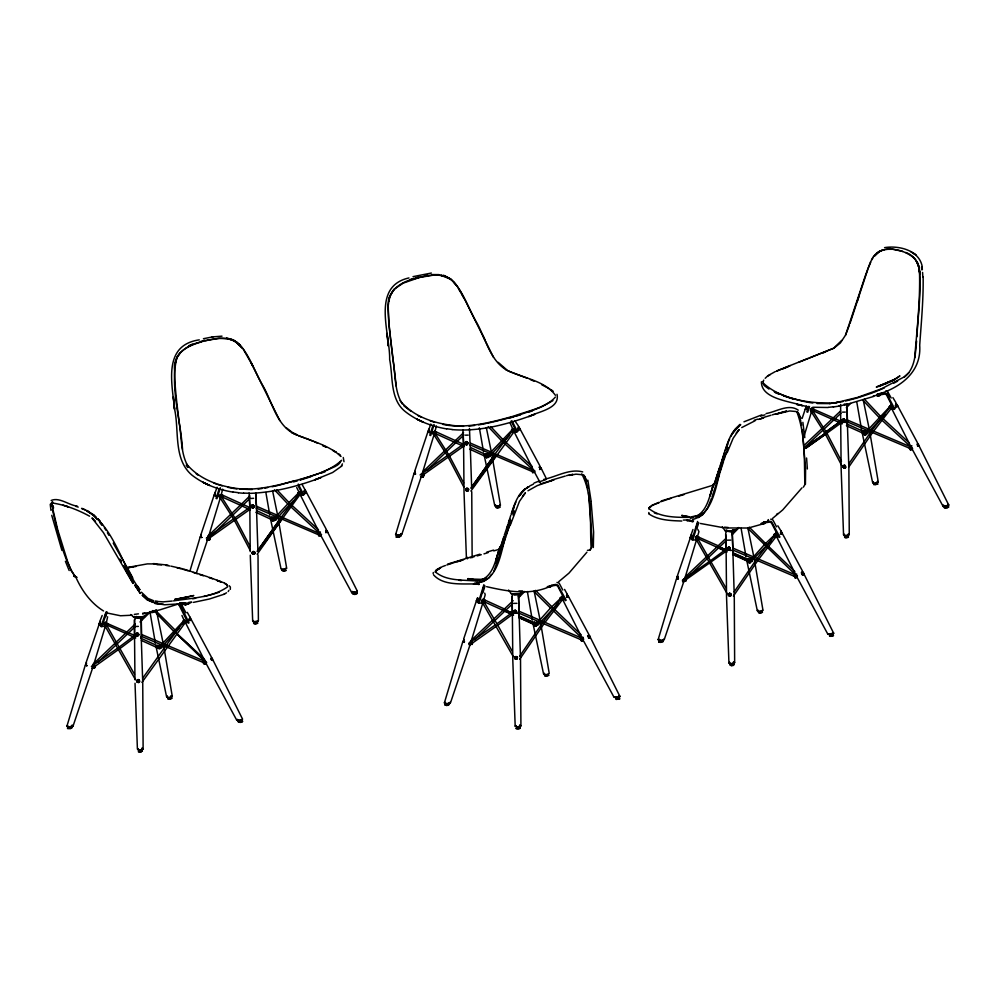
<?xml version="1.0" encoding="UTF-8"?>
<svg xmlns="http://www.w3.org/2000/svg" width="999" height="999" viewBox="0 0 999 999"><rect width="100%" height="100%" fill="white"/><g stroke="black" fill="none" stroke-linecap="round" stroke-linejoin="round"><path stroke-width="1.5" d="M840.621 404.483L840.696 423.027M533.291 470.791L534.29 472.427M271.89 518.381L271.79 517.27L274.925 517.619L287.974 503.708M513.361 428.633L488.661 454.408L485.526 454.058L485.514 454.732L488.449 454.745L488.586 453.996L485.651 454.483L470.529 447.515M485.639 455.169L485.526 454.058M470.579 643.156L470.541 644.617L469.48 645.154L496.89 625.898M343.993 461.738L343.269 457.505M141.92 682.429L185.552 622.19C182.979 621.902 186.076 623.551 185.851 621.39L184.478 620.267L183.953 621.678L184.74 622.926L185.677 622.789L185.402 621.902L185.677 622.789M252.722 554.145L254.857 553.671L254.807 552.859L254.146 554.095L252.747 554.145L252.035 552.947L252.685 551.71L254.071 551.66L255.032 552.959L254.608 552.172A1.411 1.386 -65.7 0 0 252.71 551.71L252.048 552.971L252.972 554.245L254.633 553.583L254.832 552.26M465.984 490.434L466.458 488.499L465.784 489.747L466.471 490.934L467.407 491.196L468.568 489.66L467.807 488.449L466.421 488.499L465.784 489.76L466.708 491.033L468.381 490.359L468.356 488.961A1.411 1.386 -65.7 0 0 466.458 488.499M825.986 431.718L812.387 410.277L810.751 409.503L810.901 411.563L811.937 411.6M156.868 646.765L156.768 647.926M158.941 645.991L157.367 645.354L158.741 646.266L160.477 645.192L157.48 645.779L140.871 638.249M157.467 646.066L156.831 647.477L141.396 640.471M496.615 623.239L483.741 601.423L482.13 600.586L482.192 602.659L483.229 602.722M725.961 588.024L697.489 538.211L695.878 537.375L695.928 539.448L696.977 539.51M916.62 340.984C915.334 353.671 915.259 368.918 904.07 377.347M916.907 336.738C918.118 314.073 921.528 291.258 919.292 268.581C918.293 261.126 912.749 254.945 905.731 252.485M297.302 435.214C276.224 427.197 272.665 401.785 262.175 384.478C254.857 371.491 250.037 356.88 240.384 345.342C230.369 334.515 213.699 338.536 201.124 341.858C187.537 344.742 172.777 354.27 174.538 370.105C174.688 387.774 177.21 405.307 179.183 422.839C181.868 437.525 180.457 453.983 188.486 467.132M512.425 372.627C490.384 365.11 486.451 339.073 475.911 321.266C468.593 308.279 463.773 293.681 454.12 282.13C444.118 271.428 427.397 275.075 414.872 278.646C401.286 281.531 386.513 291.071 388.274 306.893C388.436 324.563 390.946 342.095 392.932 359.628C395.616 374.313 394.205 390.771 402.235 403.921M684.465 581.068L683.229 581.955L684.39 580.794L683.541 579.408M891.008 405.394L866.57 431.331L863.386 431.068L863.336 431.805L866.27 431.58L866.483 430.894L863.523 431.468L846.553 423.826M522.452 592.931L518.331 594.255L511.488 593.581M738.611 527.534L734.64 530.694L725.199 530.819L726.723 529.882M190.859 620.267C188.786 615.434 190.984 620.242 189.86 620.729L190.747 619.28M802.359 571.928C804.719 577.909 802.172 569.218 802.234 573.189L802.884 572.177L801.348 572.39L802.472 572.914M918.568 446.141L917.482 443.656M588.698 638.099L589.909 637.587L588.898 638.049L589.797 636.6C587.487 632.167 589.797 639.86 589.797 636.6L588.486 636.4M838.798 401.948L834.015 403.146L857.367 397.465L881.405 388.848L903.87 377.098L908.89 372.702M134.653 619.617L134.528 637.549M805.431 484.315L805.594 469.23L802.284 429.533M895.941 405.631L896.665 404.508L895.653 404.97L895.978 403.646L897.065 406.156M895.978 403.646L896.415 404.92M305.769 492.332C303.708 487.5 305.869 492.295 304.757 492.794L305.657 491.358M519.505 429.133C517.457 424.3 519.617 429.095 518.506 429.582L519.542 428.758L518.531 429.22M519.617 594.305L519.542 593.531L518.993 594.505L514.385 594.567L517.632 593.881M733.378 530.894L732.604 529.957L733.303 530.119C734.315 532.442 726.847 531.668 728.771 530.944M435.289 572.34L436.413 569.792L440.909 567.195M649.038 509.128L649.238 507.654L651.798 505.394L659.178 502.272M914.684 357.804C916.995 329.52 920.254 301.161 919.517 272.739C919.255 266.658 917.357 260.826 912.724 256.968C901.011 247.802 878.071 244.018 871.091 260.839M884.752 414.498L867.532 433.017L862.799 433.591L864.872 432.43L864.959 433.316L862.861 433.141L846.403 425.711M215.047 492.407L214.211 495.267L217.083 487.237M428.796 429.208L427.959 432.067L430.819 424.026M433.154 573.663L433.291 572.514M230.319 589.373L230.357 587.012L229.133 585.701M271.578 519.255C270.404 520.816 275.387 520.017 276.224 519.667L276.124 518.481M484.952 456.68L485.327 456.043M677.21 577.197L677.547 576.111L676.623 578.721L677.834 576.211L676.885 578.821L677.359 577.26L678.034 578.908L676.947 578.521L677.971 579.208M747.477 561.688L747.851 559.702M208.928 537.087C211.014 536.738 209.778 541.483 207.979 539.71L208.491 538.074M423.876 474.3L423.426 476.024L421.965 475.624L422.639 473.926L423.876 474.3L423.239 476.698L421.778 476.273M289.273 505.069L275.986 519.23L274.85 517.207L271.903 517.694L256.78 510.726M503.009 441.858L489.735 456.019L488.586 453.996L485.651 454.483M489.872 455.269L489.972 456.456L487.375 456.993M866.445 432.879L865.559 434.602L864.397 434.727L865.284 433.166L865.958 433.866L865.783 434.677L864.397 434.727L863.523 433.828L864.185 432.03L866.445 432.879L865.783 434.677L864.397 434.727L863.523 433.828L864.185 432.03M864.397 434.727L863.673 432.992M866.295 433.716L865.571 431.98M865.783 434.677L865.933 433.841L863.523 433.828M157.967 647.127L159.353 647.077L160.227 647.976L159.728 648.938L157.455 648.089L158.117 646.303L159.515 646.241L160.389 647.152L159.653 648.114M159.353 647.077L159.515 646.241M271.853 520.079L272.515 518.294L273.901 518.231L274.625 519.967L272.727 520.991L271.853 520.079L272.515 518.294M272.727 520.991L272.003 519.255M273.751 519.068L273.901 518.231L272.365 519.118L274.625 519.967M274.113 520.929L274.775 519.143M485.601 456.868L486.263 455.082L487.649 455.032L488.374 456.768L486.476 457.779L485.601 456.868L486.263 455.082M486.476 457.779L486.625 456.943M487.487 455.856L487.649 455.032L486.101 455.906L488.374 456.768M487.862 457.717L488.523 455.931M222.128 496.94L222.665 495.217L221.965 497.602M435.864 433.728L436.326 433.042L435.714 434.39L436.401 432.005L435.402 434.615L436.488 432.38L436.101 433.379M535.289 625.936L536.451 625.811L536.163 624.375C537.812 624.537 536.738 626.46 535.377 625.861L534.927 624.075L537.187 624.924L535.289 625.936L534.415 625.037L534.927 624.075L535.776 625.112L535.289 625.936L535.077 623.251L536.463 623.189L537.05 624.637M750.798 561.426L750.199 559.977L748.813 560.039L749.025 562.737L748.663 560.864L750.923 561.713L750.411 562.674L748.151 561.825L748.663 560.864L749.512 561.913C748.239 564.01 752.734 561.488 749.912 561.163L750.187 562.612M864.035 432.867L863.823 433.941L864.035 432.867L865.421 432.804M512.162 596.64L512.412 614.547L511.963 597.127L512.125 595.654L513.748 594.205M86.451 662.874L85.439 665.147L86.389 662.524M99.625 623.963L100.337 621.79L99.688 623.913M201.361 534.665L200.349 536.938L201.286 534.315M463.661 638.998L477.372 598.001L478.159 600.711L477.06 600.324L478.096 601.011L476.998 600.624L477.959 598.001L477.072 600.574L478.571 599.949M691.233 536.351L692.319 536.738L690.983 536.975L691.695 534.802L690.809 537.362M107.505 624.462L107.655 623.738L106.656 626.348L107.655 623.738M85.864 664.972L86.888 665.659L85.802 665.272L86.513 663.536M200.824 536.226L201.673 537.474L200.587 537.1L201.298 534.915M414.51 472.902C413.611 475.474 415.984 468.119 414.51 472.902L415.422 474.275L414.323 473.888L415.047 471.703M562.449 597.427L561.5 597.514M580.769 639.098L581.967 638.211L582.654 639.06M776.198 534.215L775.149 533.703L774.874 535.114M806.73 406.843L806.006 409.016L807.329 408.791M203.696 662.961L204.121 662.449L204.558 663.723L203.434 661.6L204.32 664.148L203.509 663.286M201.348 341.908C192.058 344.705 181.681 348.601 176.873 357.417C169.743 387.4 180.632 419.143 182.517 449.313M433.104 275.187L419.368 277.497L403.196 283.129L393.868 289.423L389.373 297.302L388.087 306.793L388.773 323.052L396.266 386.101M593.319 547.502L593.618 532.155L591.083 501.523M650.062 506.98L649.15 508.054L650.149 506.58M537.387 622.177L537.3 623.326L537.387 622.177L534.428 622.689L519.08 616.008M751.123 558.965L751.036 560.114L751.123 558.965L748.164 559.477L732.829 552.797M106.369 623.676L105.657 625.062M482.842 602.572L483.841 599.962L485.039 600.399L484.04 603.021L485.039 600.399M483.841 599.962L483.641 600.811L484.84 601.248M696.578 539.36L697.589 536.75L698.788 537.2L697.777 539.81L698.788 537.2M697.589 536.75L698.588 538.049M220.454 497.377L221.466 494.767L221.254 495.629M435.002 432.417L435.202 431.568L433.516 434.478L433.291 431.793L435.052 432.005M560.726 598.851L560.177 598.189C562.387 602.934 559.315 595.941 561.201 598.351M774.225 535.963L775.049 536.838L774.237 534.278L774.774 536.625L774.237 534.278L774.949 535.139M817.07 403.534L829.582 403.596L842.956 401.561M709.203 561.625L682.567 579.994L682.504 580.981L684.278 581.406L685.189 578.883L683.791 578.871M152.822 612.449L153.484 610.664L152.822 612.449L151.448 612.512L151.648 611.675M139.373 681.78L139.361 680.257L138.087 679.582L136.963 680.356L136.975 681.867L138.399 682.629L139.373 681.78L139.098 682.417L136.988 681.768L136.963 680.356L138.137 679.72C139.673 678.621 134.191 682.417 138.873 682.192L139.573 680.956L138.836 679.882L139.598 681.88M251.436 505.906L251.461 507.317L253.359 507.767L254.033 506.53L253.321 505.332A1.411 1.399 -54.1 0 0 251.523 505.919L252.148 505.482M517.207 658.603C519.018 654.657 511.451 658.091 516.633 659.103L517.182 657.192L515.971 656.53L514.735 657.255L515.534 659.278L517.345 657.879L516.595 656.668L515.209 656.705L514.797 658.678L516.92 659.228M242.595 505.606L206.88 540.172L208.104 539.085M765.184 378.284L767.856 375.736L775.299 371.578M93.431 667.007C92.857 669.43 95.879 667.519 95.355 665.684L94.156 665.259L93.431 667.007L94.643 667.432L94.405 668.306M209.191 540.134L210.04 538.561L209.191 540.134L209.902 537.949L208.691 537.524M210.14 537.512L209.902 538.386L208.691 537.962M209.49 539.897L210.227 537.887L209.49 539.897L208.217 538.823M423.164 476.048L423.239 476.698L423.976 474.675L422.927 476.923L423.651 474.737L422.44 474.313M472.689 642.444C470.454 647.227 473.901 642.619 471.478 642.02M686.438 579.245C684.19 584.015 687.649 579.408 685.227 578.808M421.84 475.874L420.629 476.96L422.639 475.437L420.629 476.96L421.64 476.411M214.773 494.555L214.585 495.417L215.772 495.766L214.61 495.117L215.684 495.529L214.773 494.555L215.285 493.256M498.651 553.771L500.187 548.289M180.357 352.722L177.098 357.542L174.9 364.697M394.093 289.523L390.846 294.33L388.636 301.498M763.124 381.793L763.723 380.095M141.296 618.493L141.483 637.399L141.209 620.604L143.182 617.32M499.975 549.787L498.801 553.908L500.012 549.85M106.344 622.939L107.605 616.795M221.303 494.567L222.64 489.16M435.04 431.356L436.388 425.949M483.766 599.737L485.202 594.78L484.727 593.144M697.514 536.525L698.95 531.58L697.777 529.358M499.925 546.865L496.278 559.128L499.962 547.127C495.629 558.578 494.193 573.95 481.893 579.895M713.673 483.653L710.014 495.929L713.711 483.916C709.365 495.367 707.929 510.739 695.629 516.683L696.266 516.358L689.809 517.594M72.465 726.323L69.543 726.872L66.945 726.098L85.19 665.459M189.872 571.253L200.112 537.237M401.111 534.915L398.176 535.439L395.604 534.665L413.848 474.026M446.99 703.571L444.38 702.884L462.624 642.232M484.328 585.801L479.083 603.271L478.196 602.971L483.891 584.665M660.726 640.359L658.129 639.672L676.373 579.033M698.064 522.589L692.819 540.059L691.932 539.76L697.627 521.466M849.999 323.464L867.744 269.543M811.837 410.864L812.624 408.666L812.524 410.689M93.656 664.772L105.419 626.036A3.372 1.149 17.7 0 1 100.874 625.649A3.372 1.149 17.7 0 1 99.75 623.476M208.554 536.563L220.329 497.827M422.302 473.351L434.066 434.615M471.078 641.558L482.854 602.834A3.372 1.149 17.7 0 1 477.572 602.072A3.372 1.149 17.7 0 1 478.558 600.299M509.952 524.662L511.226 520.504M684.827 578.359L696.59 539.622M726.236 453.134C715.933 473.114 717.781 512.962 692.457 519.567M803.795 437.05L811.488 411.725M464.023 639.722L462.874 641.932L464.023 639.46M866.358 432.018L866.483 430.894L864.959 431.68L863.386 431.068M805.843 409.153L806.668 406.88M105.782 616.558L107.055 612.424M220.354 487.749L216.958 498.726L216.046 498.439L219.28 488.499M434.103 424.538L430.706 435.514L429.782 435.227L433.017 425.287M482.829 592.882L485.002 585.913M508.291 523.251L510.851 515.059M697.002 528.271L698.738 522.702M722.027 460.052L724.587 451.86M723.938 460.202L726.098 453.309M482.604 590.546L484.003 586.088M696.34 527.335L697.739 522.877M508.516 523.364L509.802 519.268M722.265 460.152L724.837 451.96M809.527 406.531L807.729 412.212L806.842 411.913L808.616 406.331M509.515 526.023C500.062 545.042 502.122 581.618 474.575 583.129M712.062 496.89L719.492 473.913M500.574 546.915L503.833 536.75M508.716 523.351L510.027 519.255M714.31 483.703L717.569 473.551M722.452 460.139L724.637 453.321M93.044 667.832L92.133 668.356L119.356 648.95M500.761 547.04L504.045 536.875M714.497 483.828L717.781 473.663M864.585 277.972L845.541 335.127L840.346 342.982L833.99 348.127L809.527 357.954M105.057 616.033L106.431 611.788M106.818 611.838L101.935 626.86L100.986 626.523L105.931 612.275M506.231 535.651L509.328 526.148M719.967 472.44L723.513 461.588M505.744 537.125L493.943 571.053M716.52 478.046L717.944 473.676M511.288 513.723C514.335 504.582 517.47 494.305 525.811 488.586L518.681 496.141L520.829 493.868M725.037 450.512C728.171 441.083 731.63 429.795 740.759 424.737M86.226 662.225L100.2 621.203L99.038 623.851M201.136 534.003L213.961 495.629M414.885 470.791L427.697 432.417M504.295 535.302L507.867 524.625M511.55 513.823L513.786 507.105M512.912 514.96L514.285 510.864M677.409 575.799L691.345 534.815L690.222 537.425M718.044 472.09L721.603 461.413M725.286 450.611L727.534 443.893M726.66 451.748L728.021 447.664M802.147 418.394L805.107 409.54M506.743 528.733L508.091 524.725M718.256 472.202L719.592 468.194M720.491 465.522L721.827 461.513M718.431 472.215L719.779 468.206M73.127 725.861L92.62 668.006M196.316 573.064L207.53 539.797M401.773 534.453L421.278 476.585M450.549 702.659L470.054 644.805M664.298 639.447L683.791 581.593M865.047 276.536L870.466 261.963M510.127 525.561L519.43 501.436L525.412 492.794M761.4 381.743C761.238 399.013 789.972 401.136 802.447 405.644L796.74 404.42L807.279 406.556M857.279 301.373L858.703 297.215M100.337 622.215L99.863 623.513M201.298 535.352L200.649 537.05L201.736 537.437L200.649 537.05M415.035 472.152L414.323 473.888M512.749 511.101L514.16 507.042M726.485 447.889L727.896 443.831M100.075 620.791L102.173 615.459M207.093 539.597L208.841 537.737M495.716 563.261L497.115 559.265M537.812 624.15L538.723 624.687L533.728 624.899L534.315 622.24L535.901 622.926L534.428 622.689M691.258 534.365L692.956 529.507M732.617 554.395L747.552 561.238L748.051 559.028L749.637 559.715L748.051 559.028M813.373 411.126L813.935 409.453L812.924 411.713L813.835 409.078L813.423 410.801M298.614 493.381L299.151 491.933M512.887 428.733L512.362 430.182M182.817 621.778L160.564 645.641L161.713 647.777L159.191 648.276L161.488 647.352L178.771 628.309M161.488 647.352L161.264 645.829M470.816 644.055L470.529 644.642L470.467 643.606M94.643 667.432L95.355 665.684M207.979 539.71L208.379 538.836M429.183 430.469L428.446 432.155M471.241 642.457L470.529 644.642L470.716 643.019L469.805 642.607M727.11 452.834L733.166 438.224L739.16 429.582M845.541 335.127L849.437 324.925M86.276 664.223L85.864 665.222L86.95 665.609L85.864 665.222M154.258 611.75A3.372 2.11 -10.8 0 1 150.949 611.863L152.335 612.037L152.422 611.063M222.352 496.59L222.74 495.591M262.225 546.078L300.274 494.255L300.612 493.481L299.275 492.295L300.237 492.195L281.106 517.42M494.842 454.208L513.611 429.195M711.513 498.264L707.679 507.842L702.784 514.66L698.276 517.607M100.1 622.652L100.512 621.64M514.323 505.856L515.896 502.122M728.059 442.644L729.645 438.923M868.206 268.157L870.878 261.875M299.051 492.907L298.713 493.681L300.399 494.855L299.238 494.093M512.787 429.695L512.462 430.482L514.135 431.655L512.974 430.881M450.224 702.672L449.825 703.571L450.074 702.285L448.439 703.408M663.573 640.359L663.811 639.073M215.197 494.368L214.585 495.417L215.772 495.766M429.033 430.045L428.334 432.205L429.408 432.617L428.509 431.343L429.582 431.755M72.79 725.873L72.39 726.773C74.126 724.225 68.469 728.708 67.233 726.086M776.136 535.901L777.16 535.701M889.909 406.955L890.921 404.807M890.196 405.532L891.258 405.819L890.022 407.28L891.67 408.491L890.708 408.579M775.474 534.552L775.936 533.578L764.372 544.68L751.211 559.39M183.117 620.716L183.391 622.065M181.943 615.484L185.165 622.727L185.14 621.69M401.448 534.465L400.599 536.163L401.298 534.078M135.514 679.795L104.258 624.587L104.608 623.226L106.394 622.827L105.282 622.027M279.395 485.152C299.937 478.658 326.561 474.575 341.633 460.264M448.101 425.337C470.417 428.022 492.569 421.953 513.923 416.071C527.547 411.026 546.441 407.58 555.369 397.053M221.303 496.253L221.166 494.505L249.912 507.567M178.921 604.82L179.595 603.483L188.312 602.996L188.486 603.896L178.921 604.82L188.187 623.201L189.023 622.839L179.595 603.483M341.408 465.871L342.445 463.873M561.226 598.638L561.625 597.877L563.149 598.526M758.89 559.04L776.498 536.076L776.323 534.615L775.361 534.665L774.974 535.427L776.935 536.688L775.961 536.738M207.33 537.599L208.491 537.537M158.117 646.303L157.617 647.252L158.491 648.164M421.079 474.4L422.852 474.001M535.377 625.861L534.415 625.037L535.102 624.412M749.025 562.737L748.151 561.825L748.838 561.213M210.04 538.561L209.428 539.26M421.715 476.498L423.239 476.698M422.927 476.923L423.788 475.349M918.181 265.709L917.319 263.249C919.604 266.92 921.203 284.34 918.531 265.559M106.506 624.987L106.394 622.827L105.444 623.413M221.416 496.778L221.291 494.617L219.555 495.005L219.143 496.341L234.103 519.742L250.037 550.149M435.164 433.566L435.589 432.792M515.109 611.825L513.898 611.151L515.022 610.364L516.246 611.063L516.533 612.587L514.423 613.049L516.008 610.676L515.097 610.414L513.848 611.126L514.348 613.024L516.321 612.499L516.308 611.088L515.122 610.414L513.898 611.151L514.423 613.049L519.018 613.448M732.754 550.237C727.434 551.348 729.195 548.701 728.845 547.202L727.472 548.638L729.083 550.112L730.244 548.576L729.532 547.377L727.647 547.939L728.858 548.613M910.389 447.202L909.265 447.714L909.714 448.988L910.389 449.837L911.513 449.325L910.838 448.476L909.714 448.988M910.389 449.837L911.575 449.213M205.682 663.211L204.758 662.787M319.405 533.141L318.044 534.078L319.168 536.188L318.281 533.653L319.405 533.141L320.08 533.978M321.566 534.59C319.867 535.252 320.579 536.438 320.529 535.252M581.63 640.734L581.53 639.572L581.743 641.271L580.581 639.435L580.931 640.409L582.18 639.909L582.854 640.759L581.743 641.271L580.856 638.723M580.619 639.148L581.967 638.211M581.106 640.084L581.743 641.271M796.84 577.122L795.379 577.534L794.33 576.223L795.479 578.059L795.279 576.361L795.479 578.059L796.727 576.798M221.953 497.377L222.59 496.241M730.818 436.501C736.113 426.773 747.614 416.72 732.791 432.979M872.139 259.615L872.951 257.467M220.804 497.09L220.592 495.629L219.555 495.616M434.553 434.49L433.516 434.478L434.553 434.49L434.965 433.154L433.291 432.405M422.589 474.525L421.84 475.836L463.861 446.041M228.209 591.52L228.921 590.322M483.766 601.273L484.24 600.486L482.767 599.4L483.404 598.975M810.913 410.964L812.387 410.277M589.635 550.349L591.133 547.889C589.585 524 593.206 495.392 581.768 473.913M803.383 487.15L804.882 484.677C804.133 460.539 805.556 434.59 796.815 411.75M146.953 613.324L145.055 616.383L138.948 617.569L134.166 617.432L130.694 614.547M780.818 531.493L780.544 532.779L781.543 532.342L781.842 534.003L780.594 532.529M518.394 428.608L519.105 427.485L518.094 427.947L518.431 426.635M251.648 506.006L251.461 507.317L252.672 507.979M211.201 658.016L211.076 659.265L212.088 658.816L212.5 660.464L211.164 658.391M326.248 530.007L325.924 531.318L326.935 530.856L327.347 532.504L326.011 530.432M539.797 466.845C542.682 473.776 539.522 463.573 539.672 468.106L540.671 467.644L541.495 469.093L539.76 467.22M780.818 533.454L781.181 531.78M483.878 601.81L483.566 599.662L482.592 599.587M697.627 538.598L697.302 536.451L696.34 536.388M52.235 501.66L51.761 505.756M519.055 496.191L524 489.66L529.008 486.7M551.773 585.864L547.877 586.688M874.063 256.393L879.969 250.999L884.939 249.525M841.695 340.434L834.727 347.14M483.741 601.423L482.23 602.047M697.489 538.211L695.966 538.836M519.58 656.331L542.12 623.463M519.667 659.303L544.218 623.451M734.19 591.858L756.718 558.99L775.361 534.665M733.416 596.091L757.966 560.252M848.913 466.808L872.826 432.205L891.583 407.892M848.813 463.823L871.515 430.969L890.384 406.506M476.036 583.816L478.971 584.54M689.772 520.604L691.745 521.403L693.556 520.891M258.042 550.212L280.981 517.794L257.093 551.361M257.143 554.283L282.342 518.668M471.778 487.012L494.73 454.582L470.829 488.161M470.891 491.071L514.135 431.655M891.67 408.491L890.933 408.266M142.732 678.146L166.059 645.466L184.253 620.879L185.202 620.741M491.496 574.462L489.048 577.872L483.404 581.555M52.747 502.022L52.11 503.746L52.885 509.365L57.817 530.094L67.52 561.263L71.179 570.741L75.025 576.136M560.489 599.163L560.501 597.489L561.038 599.837M776.46 535.926L775.449 535.476L775.349 533.778L776.061 534.652M473.226 486.6L496.091 455.457M561.613 596.99L562.337 599.45M891.67 408.091L890.646 407.629L890.559 405.944M889.535 408.129L889.447 406.443L890.159 407.317M297.839 493.031L299.263 492.132L297.839 493.031L298.251 494.305L300.374 494.28L299.263 494.78M511.588 429.832L512.999 428.921L511.588 429.832L511.988 431.106L513.099 430.606L512.699 429.333M542.981 622.202L561.625 597.877M545.142 622.252L562.749 599.288L563.186 599.887L562.225 599.937M174.338 631.98L153.983 610.739L153.759 611.75L152.335 612.037M874.212 256.356L878.158 252.322L882.467 250.025M540.109 469.38L540.971 468.319L539.959 468.781L540.322 467.095M136.451 616.408L134.39 620.029L134.952 679.695M204.82 663.024L205.944 664.098L204.82 663.024L205.944 664.098L206.643 662.549M767.632 520.529L768.431 519.58M847.339 422.215L848.875 468.681L849.262 534.64L845.878 535.689L843.556 534.84L841.146 468.968L840.708 422.465L847.339 422.215L846.228 422.502M435.402 571.266L440.871 567.594M522.452 496.291L525.262 493.007M736.201 433.079L739.01 429.795M339.161 463.848L340.597 461.501M476.473 600.636L477.222 599.637L478.321 600.149L477.472 599.075L478.571 599.462M752.235 561.038L751.548 560.938L770.791 541.108M537.462 622.602L550.636 607.892L562.2 596.79M304.683 489.835L304.358 491.158L305.369 490.696M776.498 536.388L777.097 535.726M189.773 617.769L189.448 619.08L190.447 618.618M519.193 614.26L518.493 596.703L521.266 593.056L518.618 597.627L520.529 659.914L520.916 725.861L517.544 726.922L515.184 726.086L512.799 660.202L512.375 613.698L515.721 612.986L516.72 611.888L515.796 610.589L513.898 611.151L514.423 613.049M733.478 661.975C736.126 663.261 729.345 664.697 728.933 662.874L726.548 596.99L726.123 550.486L729.769 549.912L729.457 547.34L728.071 547.377L727.422 548.626L728.171 549.85L730.281 549.388L729.532 547.377L727.647 547.939L728.171 549.85M51.024 503.521L51.586 502.909C64.548 504.632 77.984 509.815 89.585 516.196M51.136 500.474C59.428 496.878 68.756 505.169 77.285 506.156M586.9 552.222L568.968 573.126L558.703 581.718M910.326 446.953L911.413 446.004M844.192 404.083L845.541 404.033M845.491 465.959L844.979 465.472L845.516 467.345L844.255 468.056C840.634 466.633 846.103 464.747 844.28 465.297L843.094 466.046L843.606 467.919L845.017 467.907L845.691 466.658L844.979 465.472L843.556 465.484L842.919 466.758L843.855 468.044M185.539 622.502L186.164 621.853L184.74 622.926L184.465 622.04M540.571 622.564L549.225 673.413L544.842 675.474L543.793 673.613M583.741 639.198L582.305 637.812L582.917 637.187L581.543 638.324L581.93 639.185M877.896 481.743L873.9 484.215L872.864 482.342L873.451 481.905M762.687 610.214L758.578 612.262L757.529 610.401M795.878 574.5L795.441 575.312L796.278 574.912L797.477 575.986M138.012 635.764L138.998 634.627L138.037 633.316L138.461 635.214L137.175 635.901C133.829 634.178 139.248 632.717 137.363 633.141L136.164 633.853L136.651 635.776L138.012 635.764L138.711 634.527L137.2 632.817L136.563 633.304L135.901 634.54L136.938 635.864M342.02 465.884L332.605 472.515L314.985 479.782L320.979 477.534C297.989 486.401 273.614 492.569 248.913 493.419M513.149 600.661L470.604 640.983M562.574 597.827L561.413 596.915L562.087 596.216M725.811 538.561L685.476 576.723M776.323 534.615L775.149 533.703L775.836 533.004M92.133 668.356L93.194 667.282L92.32 667.794M513.136 603.271L474.65 639.697M518.419 597.902L524.762 591.445M726.872 540.072L687.287 577.522M732.155 534.69L738.498 528.234M288.973 502.634L299.625 491.833M290.297 503.983L293.456 500.774M504.033 440.771L509.303 435.427M840.634 410.926L804.944 444.58M840.971 413.199L805.506 446.578M846.328 407.779L850.599 403.446M299.975 494.118L299.363 494.68L300.986 493.856M796.665 573.975L796.278 574.912M319.842 532.792L320.479 532.155M811.95 410.989L813.011 409.952M243.681 504.532L250.187 498.139M463.936 434.927L427.035 470.317M736.3 429.008L738.948 426.398M241.258 504.32L249.812 495.929M463.561 432.717L422.927 471.69M135.24 624.013L93.207 664.085M135.614 626.273L98.227 661.912M140.01 621.99L149.887 612.35M182.917 624.288L184.99 622.277M514.385 594.567L517.782 593.893L517.832 594.667L518.918 593.731L518.993 594.505M728.134 531.356L730.069 530.756L730.107 531.543M558.091 603.321L538.486 624.25L536.063 624.737M208.079 535.951L240.16 505.369M878.059 396.079L880.032 395.442L877.334 395.567L878.683 395.504M513.711 430.906L513.111 431.468L514.048 431.331M469.48 645.154L470.666 644.08L468.756 644.193L468.831 643.206L495.454 624.837M683.229 581.955L684.402 580.869M727.497 530.993L725.861 532.442L725.711 533.916L726.161 551.336L725.674 534.552M801.96 487.862L782.716 509.915L772.439 518.506M846.028 421.353L911.837 449.2L912.611 448.701L911.088 446.428L911.85 445.766M876.947 253.321L879.257 251.323M735.102 429.445L739.884 425.449M435.502 570.866L436.326 570.192M588.898 638.049L589.947 637.212L588.935 637.674M802.647 574.837L803.683 574L802.684 574.462L803.246 572.727L801.473 573.376L802.771 573.576L801.76 574.038M282.055 570.242L283.766 571.203L286.189 570.429L282.13 570.579M499.9 506.88L497.477 507.654L496.291 507.017M516.52 727.684L516.208 728.708L517.794 728.995L519.755 728.583L520.104 727.559M730.306 664.822L731.505 665.446L733.915 664.685M254.046 623.026L255.245 623.651L257.655 622.889M844.917 536.788C843.656 538.249 847.901 537.924 848.563 537M138.749 750.773C137.475 752.235 141.733 751.922 142.395 750.986L141.758 750.761M877.746 483.841L875.311 484.615L874.15 483.966M877.771 484.178L873.75 484.652M278.047 517.557L286.701 568.406L284.827 569.293M258.017 554.92L258.391 620.866C257.48 622.19 251.598 622.477 253.296 620.591M253.521 620.629L253.072 621.49M491.795 454.345L500.437 505.207L498.576 506.081M467.407 558.641L466.408 557.867L467.045 557.38M467.27 557.417L466.695 557.867L467.594 558.553M515.184 726.086L515.821 725.586M516.033 725.636L515.596 726.485L517.582 726.835M754.32 559.353L762.961 610.202L761.088 611.088M728.933 662.874L729.57 662.374M729.782 662.424L729.208 662.861L730.107 663.561M545.029 674.899L544.68 675.923L546.278 676.211L548.701 675.436L547.976 674.537M545.067 675.237L546.253 675.873L548.676 675.099L548.014 674.874M758.778 611.688C757.467 613.136 761.775 612.837 762.412 611.888L761.75 611.663M758.803 612.025C757.504 613.473 761.8 613.174 762.449 612.225L761.725 611.326M171.428 696.927L172.003 696.49L171.116 695.791M155.632 610.913A3.372 2.11 -10.8 0 0 156.281 609.827L163.636 645.641L172.29 696.478C171.441 697.602 165.784 698.101 167.445 696.228M141.221 636.55L142.745 683.016L143.119 748.963C142.195 750.249 136.264 750.686 138.049 748.676M869.667 431.318L878.296 482.155L876.41 483.041M843.556 534.84L844.192 534.353M844.405 534.403C842.607 536.201 849.1 536.026 848.875 534.24M138.274 748.726L137.8 749.587L139.785 749.924M168.107 697.951L167.745 698.975L169.331 699.275L171.766 698.501L171.054 697.602M168.144 698.289L169.306 698.938L171.741 698.164L171.091 697.939M495.591 504.957C493.756 506.768 500.337 506.593 500.037 504.795M258.104 620.879L253.659 621.853M495.691 506.193L494.842 505.881L495.367 504.92M544.467 674.4L543.618 674.088L544.143 673.139M758.216 611.201L757.354 610.876L757.891 609.927M732.941 551.061L732.23 533.503L735.014 529.857L732.367 534.415L734.277 596.715L734.652 662.662L731.28 663.711M252.847 507.954L254.021 507.18M466.583 444.742L467.757 443.968M119.143 647.127L135.077 635.177M120.604 648.089L134.877 637.362M873.538 483.141L872.689 482.829L873.226 481.88M167.532 697.464L166.683 697.152L167.22 696.191M498.139 625.037L512.612 614.298M726.348 551.086L684.39 580.794M336.351 465.921L338.224 464.535M173.439 600.911C191.446 598.026 212.45 597.614 227.622 586.838L226.736 584.452L224.375 582.979L209.066 577.235M552.909 400.636L541.408 406.918M496.728 623.963L512.837 612.05M710.464 560.751L726.573 548.838M841.208 420.766L824.3 433.091L840.384 421.428M825.811 434.016L840.846 423.114M250.125 509.253L208.092 539.048L208.903 538.636M250.349 506.955L206.331 538.149M464.085 443.743L420.079 474.95M805.743 448.276L825.249 434.415L805.519 448.426M185.102 620.354L184.478 620.267M805.569 447.39L810.589 443.831M813.086 442.045L824.362 434.041M66.945 726.098L67.595 725.636M241.87 719.979L242.295 719.18M948.538 505.219L946.802 505.956M942.981 505.432L943.63 507.08L943.568 505.019M236.9 719.779L237.487 719.355L237.974 720.616L237.063 720.167L237.924 720.416M91.371 666.47L117.882 648.001M395.604 534.665L396.253 534.215M649.375 507.704L651.248 506.393M444.38 702.884L445.042 702.422M658.129 639.672L658.778 639.21M356.631 592.032L357.068 591.233M242.632 721.39L238.274 721.865M445.254 702.459L444.817 703.246L445.666 703.508M659.003 639.248L658.566 640.047M948.713 507.042L945.079 507.717L944.704 506.88M351.673 591.82L352.297 593.468L352.26 591.408M71.903 727.734L67.408 727.909M527.984 490.784L537.3 485.589L554.108 479.82M741.72 427.572L755.119 420.729M659.065 641.146L658.741 642.132L660.489 642.369L663.099 641.658L662.262 641.146M187.662 603.908L185.077 604.607C190.934 603.359 181.306 606.143 186.626 604.17L183.953 604.457L184.765 603.908M549.937 586.813L550.561 586.388L549.8 586.5M763.673 523.601L764.297 523.176L762.811 523.488L763.536 523.289M400.549 536.326L396.191 536.788L397.49 535.889M615.921 698.264L616.271 699.113L619.942 698.788L616.296 699.45L615.946 698.601M829.657 635.064C827.846 636.763 835.664 635.789 832.841 634.727M829.694 635.401C827.884 637.1 835.701 636.126 832.866 635.064M804.545 447.352L824.375 433.978M697.14 535.764L696.515 536.188L718.656 545.966M895.004 379.208L899.924 375.911L893.406 380.232L876.298 387.075L895.004 379.208L878.645 386.526L887.424 382.954M252.884 508.079C255.257 507.167 253.808 504.433 251.935 505.382L252.834 505.269M911.188 449.288L912.099 449.762L910.938 448.726L911.575 447.227L846.315 419.58M528.683 486.613L526.685 487.874L528.896 486.675M767.744 376.148L770.217 374.588M483.479 579.932L485.639 578.571M320.217 532.317L319.056 533.279L320.067 533.104M697.327 516.346L702.397 513.236L699.812 514.722M517.782 593.893L516.371 594.742L516.321 593.968L514.41 594.355M153.983 610.739L152.485 611.638L154.096 611.313M206.431 662.087L204.383 661.525L205.444 660.289M137.687 617.182L136.139 617.619L141.858 617.295L133.566 617.032L134.503 616.508M188.486 603.896L191.696 602.135L188.886 602.272M224.001 594.168L226.561 592.794M893.768 383.216L897.626 381.156M691.558 521.428L692.207 521.078M335.227 466.508L320.042 473.139M209.678 539.572L208.217 539.273M743.968 421.803L761.787 414.86M529.682 485.989L533.454 484.115M437.512 569.592L439.572 568.581M581.693 638.523L582.879 638.623L582.042 639.035M795.791 575.824L796.628 575.412L733.116 548.176M651.735 505.794L654.62 504.383M882.267 392.969C903.521 385.214 921.528 370.03 919.692 345.217C921.303 322.415 923.476 299.588 923.138 276.711M884.315 387.924L874.425 392.132M885.589 383.816L893.406 380.232M303.871 491.983L304.87 491.52L303.571 491.321M518.618 428.321L517.607 428.771L518.968 428.871M327.222 531.53L326.211 531.98L326.573 530.307M325.811 532.729L326.823 532.267M188.973 619.929L189.972 619.467L188.674 619.255M538.985 467.257L539.997 466.795M539.547 469.518L540.559 469.055M212.375 659.477L211.363 659.939L211.726 658.254M896.165 405.344L895.166 405.794L896.528 405.894M917.144 444.955L918.156 444.493L917.594 446.228L918.605 445.766M795.479 575.436L794.355 575.948L795.716 577.634M794.804 577.222L795.916 576.71L796.603 577.547M833.99 348.127L776.548 370.966M298.951 495.179L300.062 494.68M512.999 431.568L514.11 431.068L512.699 431.968M566.445 595.429L567.432 594.992L568.618 596.99L567.395 596.291L567.195 594.28L568.106 597.215L566.845 595.729M567.794 595.554L566.808 595.991L566.82 594.742M566.495 597.402L567.494 596.965M780.244 534.203L781.23 533.766M256.593 508.216L320.379 535.589L321.228 535.214M532.954 470.267L533.928 470.104M534.964 472.003L534.115 472.377L470.342 445.005M776.41 371.353L782.679 368.643M188.774 345.704L192.545 344.093M534.028 483.104L538.299 481.318M781.78 369.355L788.136 366.745M548.426 587.125C528.921 595.416 506.593 591.246 486.638 586.663M762.187 523.913L765.159 523.301L748.276 528.021L725.399 527.959M224.638 594.068L209.328 599.025L193.381 602.397M865.234 433.941L867.769 433.454L862.799 433.591L865.146 433.466M798.938 362.175L808.191 358.466M783.94 368.144L790.309 365.584M878.908 393.843L881.368 392.882M533.778 409.927L540.009 407.542M442.045 566.77L445.429 565.484M655.756 503.958L659.153 502.672M917.681 263.112L916.208 261.089M821.915 353.296L825.723 351.873M321.391 473.101L325.162 471.703M408.966 277.934C370.779 286.426 390.247 333.404 389.647 359.503C393.181 376.873 389.747 399.6 405.519 411.775C417.357 421.079 431.893 426.423 446.628 428.896M919.068 445.904C916.433 445.154 918.168 441.783 919.068 445.904L948.825 505.207L945.354 506.118M873.001 392.707L857.429 397.914M318.731 473.588L300.224 479.695M532.467 410.389L521.965 413.986M327.747 532.305C325.112 531.493 326.873 528.196 327.747 532.305L357.342 591.183L356.855 592.07L351.511 592.257L321.203 536.176M873.813 396.391L844.729 404.995M590.272 637.3C587.637 636.488 589.398 633.204 590.272 637.3L620.029 696.615L614.023 697.265L583.716 641.183M804.008 574.1C801.373 573.276 803.134 569.992 804.008 574.1L833.765 633.403L827.771 634.053L797.464 577.971M538.886 481.943L545.741 479.682M447.552 564.16L479.957 554.183M661.288 500.949L714.385 484.827M528.608 412.162L532.567 410.801M446.84 565.009L451.086 563.586M660.589 501.798L664.822 500.374M540.347 483.953L553.271 479.957M94.206 665.409L92.557 665.297M517.969 596.178L518.631 595.953M731.705 532.966L732.567 532.554L731.455 532.392M214.173 593.843L219.206 592.207M306.918 477.959L310.901 476.673M181.806 602.909L159.79 609.877L142.582 614.048M139.673 750.836L138.411 751.797L141.071 751.96L142.32 750.649M754.17 420.279L757.579 419.193M199.276 339.86C162.825 345.179 171.903 382.679 174.563 409.091C179.345 430.581 173.189 459.078 191.771 474.987C203.609 484.29 218.144 489.635 232.892 492.107M281.381 569.03L284.74 569.205L286.301 567.994M543.593 479.47C556.368 476.873 569.53 468.331 582.692 471.903M759.365 419.28L763.661 417.932M518.931 726.673L520.616 725.886L519.742 725.187M515.309 416.071L520.641 414.423M141.134 749.774L142.832 748.988L141.983 748.276M466.583 442.058L464.997 443.419L466.633 444.867L467.794 442.719L466.358 441.958L465.172 442.707L467.282 442.22M550.611 480.719L553.483 479.845M300.237 479.982L305.582 478.359M516.658 415.971L520.666 414.747M450.761 563.548L463.636 559.74M483.978 553.871L488.136 552.609M665.759 499.962L670.791 498.439M410.252 279.508L414.373 278.259M758.216 419.418L762.674 418.069M486.725 552.16L493.606 550.099M477.197 555.919L481.268 554.695M766.096 413.549C776.298 411.875 788.561 403.334 798.251 410.152M566.508 475.711L569.018 474.95M493.743 550.924L498.002 549.65M760.626 416.121L765.047 414.81M565.247 476.086L552.847 479.757M772.252 414.872L775.012 414.048M843.531 419.018L842.332 419.755L842.856 421.665L843.768 421.928L844.917 420.392L843.531 419.018L844.442 419.293L842.706 419.368L842.082 420.629L843.381 422.09L844.679 421.203L844.093 419.305L845.142 420.492L844.455 421.728L842.856 421.665L842.332 419.755L843.743 419.118M762.162 417.844L770.878 415.284M457.342 561.675L461.288 560.526M470.254 557.829L474.263 556.668M415.771 277.859L418.593 277.048M200.624 341.471L204.845 340.247M509.927 417.944L513.986 416.783M293.481 481.93L297.527 480.769M783.079 412.025L775.486 414.198M775.324 414.298L782.954 412.1M678.696 496.141L684.003 494.617M508.541 418.019L513.973 416.496M763.348 522.227L764.46 521.915M833.116 633.853L828.084 634.003M618.069 697.427L619.368 697.065M176.648 599.775L193.781 595.529L174.663 599.45L187.088 597.402L177.447 598.975M68.856 727.659L67.57 728.558L70.492 728.671L71.766 727.422M856.068 398.289L845.616 400.986M212.899 594.193L203.933 596.503M662.175 640.209L663.636 639.909M449.887 703.121L446.953 703.658M413.012 276.648L431.356 273.052M775.936 414.21L789.685 410.951L796.028 411.513M397.527 536.226L396.216 537.125L399.125 537.25L400.424 536.013M177.135 599.6L187.063 596.89M776.548 514.373L777.859 513.461M763.523 522.365L764.472 522.115M945.691 506.955L944.392 507.854L947.327 507.967L948.588 506.73M500.249 420.204L507.18 418.406M139.848 589.622C120.916 564.785 114.473 526.723 86.226 510.526M293.381 481.181C275.874 485.839 257.929 490.097 239.685 489.073M784.09 411.813L786.375 411.226M140.509 619.405L140.984 618.856M784.215 411.738L786.488 411.163M493.144 421.94L498.826 420.554M569.617 475.399L575.948 474.15L582.28 474.725M205.382 340.647L219.081 338.336L227.797 338.698M476.76 583.079L482.067 581.868M203.421 338.711L213.099 336.813M487.362 423.214L491.695 422.265M272.165 486.75L277.947 485.477M877.134 394.293L878.358 394.018M219.805 497.689L219.143 496.341M692.544 516.583L698.95 515.234M486.613 578.146L480.981 579.333L467.694 578.958L475.124 579.932L467.932 578.621L474.001 579.795M127.909 567.407L147.377 563.886L156.606 563.948L153.509 563.573M690.721 518.056L693.318 517.519M750.961 559.69L748.051 559.69M537.212 622.889L534.315 622.889L534.315 622.24M829.582 403.596L834.103 402.659M91.146 513.274L94.143 515.122M180.057 602.772L182.467 602.921M141.708 617.582L137.737 617.956M476.061 580.806L482.517 579.57M192.72 598.813L195.654 598.251M838.985 405.981L844.829 404.87M424.475 275.674L427.51 275.112M478.633 424.887L485.914 423.539M264.885 488.099L267.794 487.549M127.248 568.019L130.245 567.457M884.552 247.64C898.775 245.279 919.03 250.075 922.202 266.421M127.085 567.819L133.104 566.72M678.446 578.159L676.947 578.771M99.937 520.841L97.465 518.731M693.393 517.345C678.858 517.32 660.976 518.269 649.138 508.728M142.745 613.236L144.98 612.874M763.623 522.177L769.555 521.216L771.603 521.853L779.907 537.037L778.995 537.437L771.403 522.877L769.904 522.04L761.026 523.464M477.097 580.981L479.645 580.556M551.361 585.152L555.806 584.427L557.867 585.064L566.158 600.249L565.247 600.649L557.667 586.088L556.156 585.252L547.277 586.675M877.272 394.318L884.577 393.156L886.825 393.843L894.779 409.003L893.93 409.353L886.4 394.705L884.889 394.068L873.288 395.891M833.353 406.968L838.773 406.143M133.229 566.908L135.964 566.483M889.135 406.855L889.659 407.804M474.55 425.474L468.943 426.086M258.092 489.073L262.163 488.486M251.086 498.451L253.621 498.301M587.437 550.362L590.159 549.987L591.683 547.527L592.182 541.995L588.548 492.732M134.341 614.385L138.449 613.848M802.122 574.6L803.446 574.425M588.374 637.799L589.71 637.637M212.1 336.938L222.003 336.151M184.79 603.159L180.369 603.334M728.146 547.415L728.845 547.202M514.41 610.614L515.097 610.414M239.198 720.554L240.809 720.379M355.557 592.432L351.823 592.207M399.65 535.202L395.891 534.652M662.312 640.272L659.228 640.384M828.508 407.317L833.616 406.793M132.13 615.209L120.517 615.759L107.892 613.161M172.09 601.061L163.187 601.86L155.082 601.336L157.817 601.61M775.149 533.703L776.098 533.616M587.612 635.601L588.586 635.514L587.724 636.575L589.023 636.788M184.003 603.596L164.698 604.77L154.758 603.346L163.349 604.283M185.202 603.346L183.017 603.346M885.963 249.313L892.956 249.263L902.821 251.461M842.507 412.15L845.304 412.1M465.409 435.164L468.219 435.127M727.921 540.159L730.731 540.122M514.185 603.371L516.995 603.334M136.388 626.473L138.349 626.398M829.694 403.097C807.254 403.209 780.044 398.589 763.273 383.117L763.261 381.318M561.788 599.338L562.749 599.288M828.246 407.505L812.724 407.255M732.766 554.283L748.451 561.151M519.03 617.494L534.702 624.35M888.061 248.576L890.271 248.476M272.877 520.154L274.263 520.104M748.451 561.95L749.512 561.913M534.702 625.162L536.825 625.062M475.337 584.003C461.825 583.603 443.344 585.926 433.554 574.85M133.566 617.032L136.813 617.095M432.043 274.575L438.973 274.613M683.341 520.092L687.637 519.967M105.12 625.299L104.258 624.587M690.047 520.916L687.237 520.966L687.262 520.054L690.172 520.004M473.489 584.178L479.108 584.065M400.162 400.636C415.084 419.168 440.721 425.249 463.548 426.361M252.322 489.522C229.083 489.348 201.998 482.867 186.426 463.848M142.894 616.408L145.055 616.383L144.468 615.958M414.385 473.838L415.659 473.838M764.385 522.502L765.509 522.652L761.625 523.476M518.868 590.933L522.664 590.958M434.078 431.393L435.04 431.406M433.516 433.866L434.553 433.878M681.793 521.028C670.654 520.629 658.116 520.354 648.676 513.761M243.619 493.106L248.851 493.244M810.401 408.916L811.45 408.941M475.711 580.931C462.387 579.82 446.053 581.081 435.389 571.928M945.291 506.206L942.831 505.869L912.524 449.787M616.533 697.514L614.185 696.815L615.272 697.664M156.993 564.697L161.551 564.897M758.403 611.101L759.64 611.163M544.667 674.313L545.904 674.375M873.725 483.054L874.949 483.116M155.694 563.836L167.969 565.134M695.541 536.788L696.603 536.863M481.805 599.999L482.854 600.074M811.238 408.479L812.537 409.14M489.298 456.406L489.972 456.456M275.549 519.617L276.224 519.667M452.147 429.62C480.369 431.905 508.491 424.026 534.727 414.323L528.721 416.583C537.924 411.588 560.264 408.853 557.017 394.293M724.487 527.172L728.246 527.497M238.399 492.832L243.656 493.269M437.25 275.062L441.546 275.487M458.803 580.282L461.538 580.569M723.975 527.797L700.386 523.464M154.608 603.046L157.43 603.359M154.982 602.971L157.83 603.296M242.657 489.023L247.153 489.135M105.307 622.614L135.327 635.739M446.765 428.771L452.147 429.47M233.017 491.983L238.411 492.682M165.996 565.446L169.842 565.996M233.092 488.374L236.913 488.923M840.708 422.465L841.47 422.577M726.123 550.486L726.872 550.599M512.375 613.698L513.136 613.811M808.591 402.397L812.861 403.047M688.86 516.733L681.668 515.409L689.26 516.883M442.757 424.35L446.828 425.162M227.66 487.287L231.731 488.099M226.523 337.912L232.705 339.697M171.129 566.171L182.542 568.781M803.159 401.261L807.229 402.11M271.778 517.944L274.787 518.369M450.849 279.308L444.705 275.724L441.221 275.412L450.849 279.308L456.368 285.277M242.62 348.476L233.966 340.184L227.472 338.624L233.666 340.622L240.384 345.342M514.735 420.641L518.394 425.899M466.496 490.934L468.106 490.984L468.581 489.048M230.719 339.373L237.113 342.52M799.25 400.299L801.847 400.949M796.89 577.434L732.816 549.999M176.935 567.732L181.244 568.831M447.739 277.497L444.455 276.174M797.951 399.975L789.285 397.502M71.079 727.572L71.791 727.759M561.413 596.915L562.499 597.215M662.237 640.809L663.074 641.321L658.703 641.795M252.622 505.169L253.534 505.432M444.967 704.994L447.877 705.119L449.2 704.22M183.916 569.18L207.929 576.86M71.978 725.162L72.952 725.436M400.649 533.741L401.61 534.015M182.68 569.193L188.149 570.804M947.527 504.582L948.388 504.845M947.714 504.507L948.65 504.782M832.666 632.692L833.603 632.979M618.93 695.903L619.867 696.191M832.492 632.779L833.478 633.416M618.756 695.978L619.742 696.628M75.837 506.356L78.234 507.105M788.136 397.415L792.956 398.938M430.144 420.829L434.453 422.215M217.832 484.503L222.14 485.876M209.128 577.659L212.55 578.783M65.547 505.956L68.581 506.955L62.999 505.119M193.394 572.477L197.178 573.726M885.688 391.046L887.724 391.72L891.195 398.014M199.65 574.537L203.297 575.749M783.403 395.804L786.95 397.003M654.395 512.937L657.08 513.861M513.873 373.127L526.972 378.097M298.689 435.839L304.433 437.824M770.704 519.18L772.901 519.955L776.535 526.81M556.967 582.392L559.165 583.166L562.799 590.022M788.074 397.127L774.25 391.783M692.307 536.251L690.983 536.55M684.989 579.245L686.201 579.67M476.998 600.624L478.159 600.961M464.473 641.545L463.199 641.733L464.223 642.419M463.374 641.595L464.46 641.982M99.688 623.663L100.774 624.05L99.85 623.101M93.918 665.696L95.117 666.121L94.156 665.259M93.906 666.133L95.117 666.57M877.309 481.393L878.296 482.155M171.304 695.716L172.29 696.478M733.678 661.875L734.652 662.662M281.955 569.405L280.981 568.631L270.317 517.857M217.17 580.644L221.328 582.167M519.942 725.087L520.916 725.861M848.301 533.853L849.262 534.64M697.277 537.212L698.476 537.649M696.778 538.511L697.976 538.961M499.2 506.331L499.925 507.217L498.601 507.854L496.515 507.942L495.804 507.03M483.541 600.411L484.74 600.861M516.171 728.371L518.843 728.521L520.179 727.884L519.53 727.659M142.17 748.189L143.119 748.963M217.02 580.294L221.104 581.818M256.98 622.315L257.692 623.226L256.356 623.863L254.295 623.938L253.559 623.039M847.889 536.426C849.687 537.087 844.617 538.186 844.442 536.8M213.961 483.091L216.396 484.04M863.136 433.054L865.047 433.791M443.494 275.337L445.467 276.111M775.324 392.694L778.745 394.081M305.869 438.311L313.224 441.308M470.142 445.729L469.468 428.409M470.854 641.283L471.578 642.17M81.943 508.379L85.539 509.877M153.659 600.749L147.952 598.401L141.433 592.207M81.556 508.503L85.14 509.989M205.532 661.575L141.583 634.477M205.707 663.548L141.296 636.288M496.428 454.345L534.977 471.016M153.734 602.434L147.465 599.762L142.457 595.192M582.879 638.623L519.38 611.376M583.141 640.646L519.068 613.211M153.371 602.509L147.165 599.85L142.195 595.254M470.566 443.181L495.029 453.746M256.818 506.381L321.241 534.228M725.861 549.762L718.88 546.728L725.861 549.912M512.112 612.974L505.144 609.927L512.112 613.124M505.519 369.48C521.603 378.097 544.268 379.945 555.419 395.292M291.77 432.692C307.967 440.322 327.123 443.906 340.671 456.093M470.054 642.082L470.966 642.482M106.756 624.949L135.789 637.924M719.055 548.164L723.164 549.999M484.203 601.773L513.536 615.047M207.992 536.126L209.103 537.212M833.828 418.082L811.438 408.266L812.075 407.892L812.874 409.415M812.811 410.626L832.691 419.518M530.394 379.57L533.966 381.168M314.26 441.72L317.844 443.319M835.251 418.718L840.896 421.278M465.409 444.205L465.397 442.807L465.709 444.605L467.32 444.655L467.582 442.619M435.427 433.566L464.16 446.603M221.691 496.778L250.412 509.815M252.71 551.71L252.235 553.646M834.065 420.142L842.294 423.851M845.741 467.47L845.017 467.907M465.996 489.835L466.67 488.598A1.411 1.386 -65.7 0 0 466.046 489.872M322.827 445.566L326.611 447.277L322.689 445.504M483.741 599.55L504.92 609.165M697.939 538.561L717.682 547.552M732.829 553.109L748.164 560.139M719.043 548.176L727.185 551.91M519.08 616.321L534.428 623.339M503.946 610.764L513.449 615.122M518.868 617.607L533.803 624.45L533.803 623.801M463.661 444.355L434.915 431.293L435.464 432.205M469.717 449.175L485.014 456.231M255.981 512.375L271.278 519.443M296.628 434.54L292.445 432.555L286.151 427.697M417.907 415.547L421.59 417.295M541.695 384.715L549.825 388.973M73.664 576.148L76.036 577.31M86.638 510.414L88.836 511.5M76.698 577.272L74.388 576.123L76.823 577.335M728.146 531.156L728.82 531.493M896.777 405.781C899.15 406.181 894.255 401.211 896.777 405.781A3.372 0.674 -27.5 0 1 897.015 406.693A3.372 0.674 -27.5 0 1 892.769 408.878A3.372 0.674 -27.5 0 1 892.432 407.967M93.219 664.36L94.081 664.834M913.136 252.922L916.008 255.02L910.651 251.548M332.992 450.449L336.076 452.185M333.104 450.499L336.176 452.297M751.548 560.938L752.459 561.475M87.238 511.288L89.935 512.912M90.235 512.712L88.412 511.6L95.542 516.833M768.968 389.073L764.21 385.539L763.161 383.604M224.513 583.379L226.885 584.84M497.127 506.168L498.663 507.155L498.489 506.006M283.379 569.38L284.927 570.367L284.74 569.205M168.943 697.439L170.492 698.438L170.305 697.277M513.024 429.083L513.748 429.595M411.014 411.351L403.921 405.869M196.241 473.838L198.302 475.287M319.53 534.977L320.379 535.589M103.521 610.963C90.659 603.046 81.681 590.334 75.637 576.723M550.811 389.697L552.772 391.146M93.706 515.209L95.842 516.783M550.948 389.685L552.884 391.171M506.181 369.343L498.176 362.337M338.174 453.633L340.11 455.132M827.934 633.616L829.008 634.452M236.751 342.432L240.01 345.254M449.525 278.284L451.735 280.207M235.776 341.496L241.883 347.689M892.894 397.614L895.966 402.722M777.846 525.786L780.831 530.744M918.368 446.191L917.244 444.08M203.883 658.541L174.4 631.418L205.257 661.076L203.022 658.865M532.255 466.583L503.059 439.685L490.696 426.598M532.817 469.642L501.885 441.096L488.149 426.598M318.506 529.795L289.323 502.897L276.948 489.81M908.74 442.42L880.756 416.546L864.41 399.175M910.339 446.441L879.52 417.919L862.811 400.174M768.631 546.453L794.829 571.528M795.404 574.662L747.652 528.209M552.697 607.579L581.081 634.74M551.523 609.015L582.779 638.935M191.783 648.064L177.173 634.015L205.382 661.813M196.279 652.384L200.774 656.705M467.057 442.12L467.794 442.719M92.358 518.219L95.517 521.291M152.372 610.589L153.284 611.5M150.537 611.6L151.448 612.512M749.25 527.172L766.445 544.368M535.501 590.372L551.623 606.505M533.916 591.42L550.424 607.904M91.983 518.031L103.421 532.617L132.992 583.466M155.332 610.227L175.637 630.619M864.21 433.204L865.559 434.602M806.93 409.54L806.255 407.892M274.413 489.797L288.137 504.295L320.229 533.916L319.992 533.179M95.205 517.232L97.265 519.455M339.036 454.358L340.859 456.493M453.771 282.28L456.555 285.589M774.15 534.652L774.7 535.327M773.913 534.977L774.462 535.639M560.414 597.864L560.951 598.526M511.9 429.42L512.599 430.294M533.366 471.628L533.953 472.377M319.618 534.84L320.292 535.676M795.479 578.059L794.517 575.899M205.232 661.937L204.32 661.513L205.419 661.263M203.346 661.975L204.221 663.611M910.801 447.739L911.088 446.428M100.075 522.889L101.861 525.212M97.765 518.681L102.86 525.399M582.13 637.712L583.291 637.687L582.667 638.311M74.575 575.811C62.213 556.018 57.942 531.893 52.335 509.378M722.314 526.823L725.199 530.819M508.566 590.034L511.451 594.03M797.939 412.2L800.961 418.181M584.19 475.412L587.212 481.381M797.552 412.487L798.963 414.51M583.803 475.699L585.227 477.722M186.226 465.309L187.762 467.532M134.94 585.177L140.447 593.369M134.778 585.214L140.21 593.418M458.978 289.273L460.601 291.733M137.35 585.851L139.798 589.66M432.879 433.129L447.839 456.531L463.773 486.938M104.383 527.784L105.919 530.182M434.965 433.154L449.5 456.056L463.623 482.942M221.216 496.366L234.952 517.994M810.314 410.214L825.112 433.578L841.645 465.372M457.23 286.338L465.247 300.437L493.506 357.342M243.494 349.55L251.498 363.648L279.77 420.554M538.149 622.702L538.661 623.526M797.14 411.551L799.824 417.282M583.391 474.75L584.702 476.898M695.404 538.074L727.01 593.418M481.655 601.286L513.261 656.63M106.306 624.537L134.503 674.263M121.316 561.713L119.843 559.165L121.291 561.663M127.847 568.793L113.212 543.156M129.52 576.061L123.501 565.534L129.433 576.061M131.831 580.132L133.367 582.842L130.944 578.783M126.174 570.866L133.054 583.079M106.281 622.739L106.806 623.663M497.377 624.525L512.225 651.236M107.405 532.679L108.854 535.289M564.585 589.422L567.082 593.955M302.06 484.415L304.658 489.11M187.288 612.362L189.798 616.895M130.27 574.125L131.743 576.798M534.94 472.964L540.122 482.542M206.443 664.123L236.751 720.217L242.095 720.017L242.57 719.13L213.062 660.264M462.05 294.43L463.499 297.115M897.564 405.669L917.507 442.794M782.517 533.853L802.459 570.978M519.905 428.746C518.731 430.182 518.056 423.963 519.905 428.746L539.935 465.971M568.781 597.065L588.711 634.178M306.256 492.057L326.198 529.183M191.483 620.004L211.426 657.13M887.512 392.757L889.61 396.678M697.489 536.338L697.989 537.275M181.019 603.521L185.939 612.824M128.571 570.042L132.792 578.046M235.764 519.268L249.887 546.153M826.785 432.979L841.495 461.213M512.012 420.879L517.519 431.718L516.695 432.092L511.126 421.066M298.276 484.09L303.771 494.93L302.947 495.304L298.077 485.651M891.882 408.991L910.888 446.653M776.835 537.162L795.828 574.825M514.31 432.155L533.316 469.83M563.086 600.374L582.092 638.036M300.562 495.367L319.568 533.041M185.802 623.326L204.807 660.988M182.879 621.403L183.379 622.389M251.199 363.024L252.597 365.796M541.57 469.105L546.378 478.696M512.812 429.145L510.264 423.376M296.703 487.524L299.063 492.357M482.779 335.264L484.64 339.123M203.172 662.312L203.646 663.299L203.434 661.6L203.871 662.637M648.763 512.537L649.338 513.798M238.137 721.553L240.097 722.439L242.183 722.052L242.495 721.078M449.225 704.557L446.753 705.581L444.842 704.695M352.909 593.606L354.807 594.155L357.267 593.131M352.934 593.943L354.845 594.492L357.305 593.468M65.397 561.276L69.168 570.529M585.164 478.096L587.862 488.523M910.189 448.139L910.626 449.413M795.042 576.548L795.379 577.534M532.704 471.291L532.917 472.989L531.793 470.866M298.951 492.532L299.313 493.681M61.913 550.399L51.748 515.334M300.312 494.542L300.399 494.855M271.79 517.27L273.376 517.944M729.819 664.834L731.53 665.784L733.491 665.371L733.84 664.347M800.149 418.593L800.811 421.203M587.849 480.182L591.058 500.836M746.59 559.652L757.242 610.414M533.154 624.35L543.493 673.626M484.065 454.645L494.717 505.419M155.906 645.903L166.571 696.69M872.577 482.367L861.937 431.58L856.73 401.748M747.889 528.046L753.783 556.58M534.153 591.246L540.047 619.78M486.301 427.547L491.271 451.573M272.565 490.759L277.522 514.785M863.248 400L869.13 428.546M53.109 505.681L53.534 508.066M741.108 528.309L746.066 556.868M527.36 591.508L532.317 620.079M479.37 427.809L483.541 451.873M265.884 492.519L269.805 515.084M149.912 611.563L155.382 643.131M801.148 422.502L801.598 425.312M50.949 510.364L50.237 504.308M802.884 422.34L804.807 437.624M922.015 266.833L922.352 269.555M921.54 267.27L921.815 269.867M50.774 504.557L50.937 506.63M806.593 458.004L807.354 468.956M207.879 538.611L207.954 539.622M922.589 272.415L922.826 276.86M515.047 593.93L515.084 594.705M255.794 493.069L256.581 509.015L255.657 493.581M466.408 557.867L464.023 491.983L463.598 445.479M250.287 555.194L252.672 621.078M135.027 683.291L137.412 749.175M470.229 445.242L471.678 488.111M256.493 508.454L257.929 551.323M462.924 429.92L463.611 446.016L463.199 432.505M249.188 493.131L249.875 509.215L249.45 495.716M847.09 404.732L847.402 422.752L846.99 403.733M249.85 508.691L250.212 551.598M471.753 491.708L472.14 557.654M876.797 395.067A1.986 0.637 -12.7 0 0 877.759 395.741A1.986 0.637 -12.7 0 0 880.331 394.892A1.986 0.637 -12.7 0 0 879.382 394.23A1.986 0.637 -12.7 0 1 877.509 394.667M695.878 539.984A3.372 1.149 17.7 0 1 691.32 538.861A3.372 1.149 17.7 0 1 690.933 537.062M305.382 492.157A3.372 0.674 -27.5 0 1 305.694 493.081A3.372 0.674 -27.5 0 1 301.436 495.267A3.372 0.674 -27.5 0 1 301.136 494.343M519.13 428.958A3.372 0.674 -27.5 0 1 519.43 429.882A3.372 0.674 -27.5 0 1 515.184 432.055A3.372 0.674 -27.5 0 1 514.885 431.131M465.334 444.118A1.411 1.399 -54.1 0 1 466.083 442.008A1.411 1.399 -54.1 0 1 467.919 443.256M728.571 594.88L729.982 596.228L730.943 595.392L730.931 593.98L729.607 593.269L728.471 594.043L728.496 595.454L729.757 596.141L731.168 595.491L729.707 593.319L728.521 594.068L728.546 595.466L729.757 596.141L730.906 595.367C732.279 593.206 728.271 592.569 728.571 594.88M189.91 617.232C189.785 620.816 192.495 620.054 189.91 617.232M733.303 530.119L733.353 531.106L733.303 530.119M806.205 406.318L805.394 409.19L806.205 406.318M780.943 531.068C780.706 534.677 783.578 533.941 780.943 531.068M251.361 505.806L251.948 507.667L253.833 507.042L253.771 505.644L252.485 504.72L251.361 505.806M465.109 442.594L465.684 444.468L467.582 443.831L467.507 442.432L466.233 441.508L465.109 442.594M813.573 410.464L813.223 411.476L813.573 410.464M304.982 489.847C304.595 493.044 307.58 492.632 305.02 489.847M211.701 657.804C211.164 660.988 214.261 660.551 211.701 657.804M104.907 625.299L104.558 625.936L105.594 625.911L104.907 625.299M733.278 530.332L732.729 531.306L733.278 530.332M732.667 530.531L731.58 531.468L731.518 530.681L732.667 530.531M803.658 574.375L802.447 574.887L803.658 574.375M551.148 586.388L548.451 587.125L551.148 586.388M690.696 521.078L692.931 521.628L690.696 521.078M572.627 474.438L569.205 475.312L572.739 474.375M423.289 422.202L416.758 419.093L423.289 422.202M209.54 485.414L203.009 482.305L209.54 485.414M388.299 345.879L387.05 333.516L388.299 345.879M174.563 409.091L173.364 396.815L174.5 409.203"/></g></svg>
